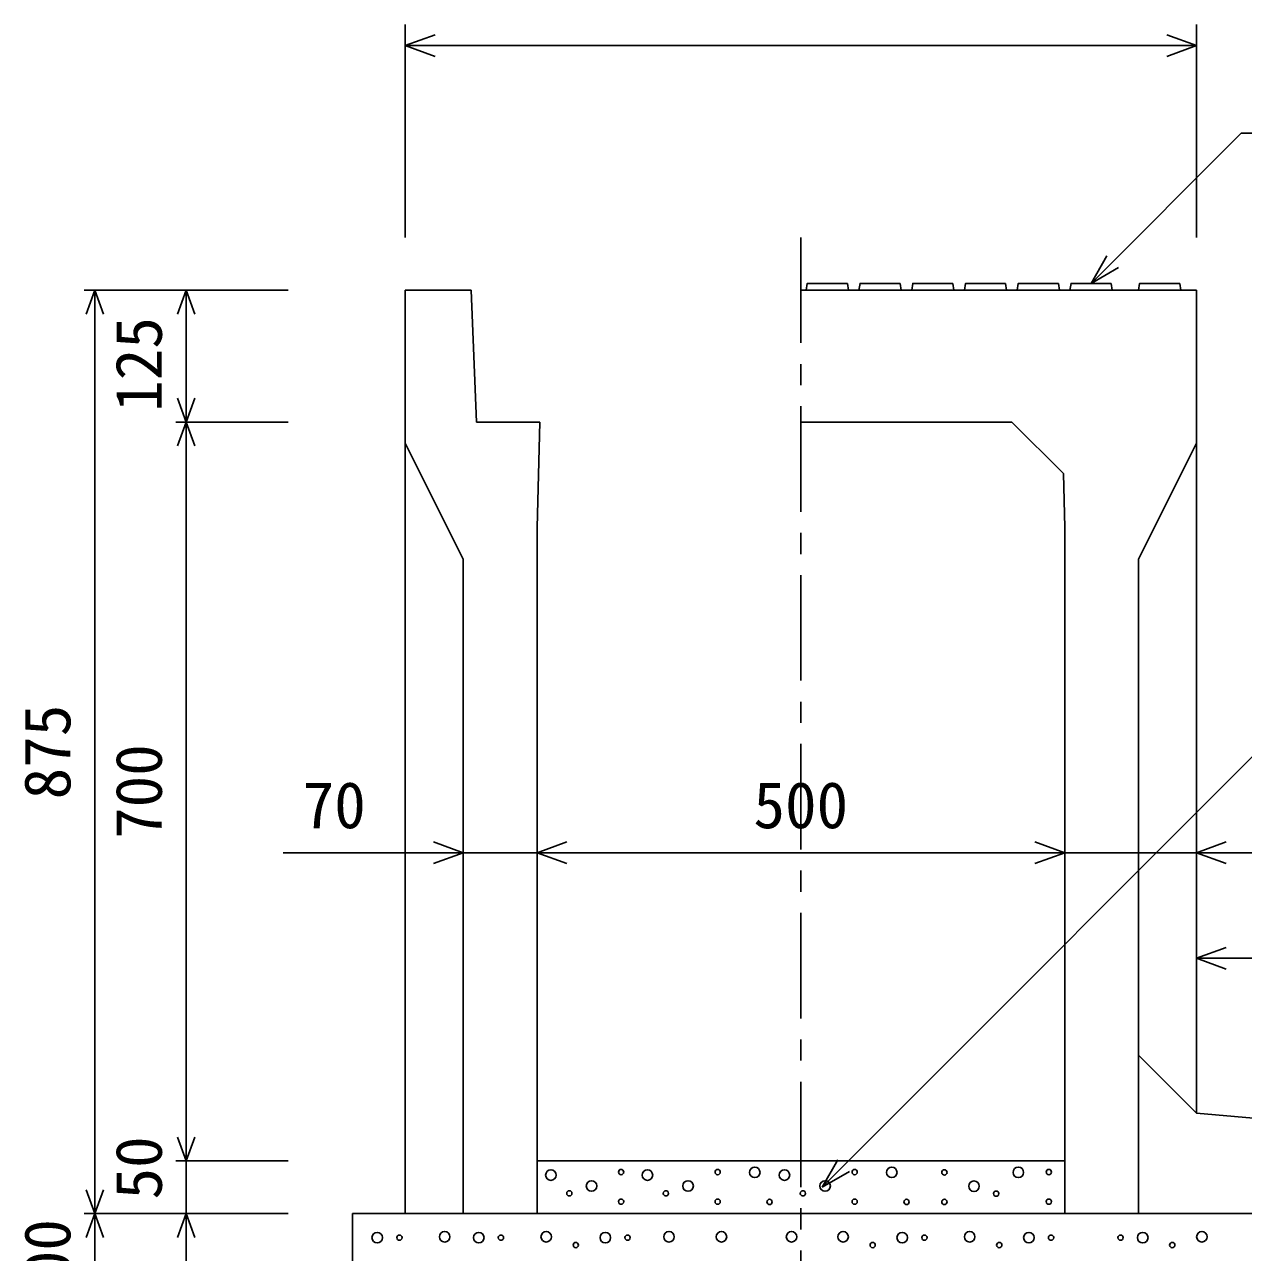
# Model space of a CAD drawing. Units: millimetres, scale not verified. Extents: x -16800 to 16800, y -5940 to 5940.
# Drawn here: x 8614 to 9769, y 2849 to 4012 of the extents above; entities that cross this region are included whole.
import ezdxf
from ezdxf.enums import TextEntityAlignment as Align

# ---------------------------------------------------------------- set-up
doc = ezdxf.new("R2010")
doc.units = ezdxf.units.MM
doc.header["$LTSCALE"] = 20
doc.linetypes.add('CHAIN1', pattern=[8, 5, -1, 1, -1])
for name, color, linetype, lineweight in [('0-0_DIM', 7, 'Continuous', 25), ('0-2_HATCH', 6, 'Continuous', 25), ('0-5_OUTLINE', 3, 'Continuous', 25)]:
    doc.layers.add(name, color=color, linetype=linetype, lineweight=lineweight)
doc.styles.add('ＭＳ ゴシック', font='')
doc.styles.get('ＭＳ ゴシック').set_extended_font_data('MS Gothic')

msp = doc.modelspace()

# ---------------------------------------------------------------- linework, layer by layer
at = {"layer": '0-0_DIM'}
for p, q in [((8975, 4012.39), (8975, 3810.65)), ((9725, 4012.39), (9725, 3810.65)), ((9725, 3992.39), (8975, 3992.39)), ((9625, 3767.15), (9767.21, 3909.36)), ((10324.1, 3909.36), (9767.21, 3909.36)), ((9625, 3767.15), (9640, 3793.13)), ((9625, 3767.15), (9650.98, 3782.15)), ((8670.8, 3760.65), (8864.13, 3760.65)), ((8680.8, 3760.65), (8680.8, 2885.65)), ((8767.46, 3635.65), (8767.46, 3760.65)), ((8757.46, 3635.65), (8864.13, 3635.65)), ((8767.46, 2935.65), (8767.46, 3635.65)), ((9030, 3227.61), (8859.31, 3227.61)), ((9100, 3227.61), (9030, 3227.61)), ((9100, 3227.61), (9600, 3227.61)), ((9600, 3227.61), (9725, 3227.61)), ((9875.36, 3227.61), (9725, 3227.61)), ((9725, 3127.61), (10125, 3127.61)), ((8757.46, 2935.65), (8864.13, 2935.65)), ((8767.46, 2935.65), (8767.46, 2885.65)), ((9369.98, 2910.65), (9384.98, 2936.63)), ((9369.98, 2910.65), (9395.96, 2925.65)), ((8670.8, 2885.65), (8864.13, 2885.65)), ((8680.8, 2785.65), (8680.8, 2885.65)), ((8767.46, 2835.65), (8767.46, 2885.65))]:
    msp.add_line(p, q, dxfattribs=at)
at = {"layer": '0-0_DIM', "linetype": 'CHAIN1'}
msp.add_line((9350, 3810.65), (9350, 2585.65), dxfattribs=at)
at = {"layer": '0-0_DIM'}
for points in [[(9003.23, 3982.13), (8975.04, 3992.39), (9003.23, 4002.65)], [(9696.85, 4002.65), (9725.04, 3992.39), (9696.85, 3982.13)], [(8672.59, 3738.1), (8680.8, 3760.65), (8689.01, 3738.1)], [(8759.26, 3738.1), (8767.46, 3760.65), (8775.67, 3738.1)], [(8775.67, 3658.2), (8767.46, 3635.65), (8759.26, 3658.2)], [(8759.26, 3613.1), (8767.46, 3635.65), (8775.67, 3613.1)], [(9369.98, 2910.65), (9852.01, 3392.68), (10491.22, 3392.68)], [(9001.81, 3217.35), (9030, 3227.61), (9001.81, 3237.87)], [(9128.19, 3217.35), (9100, 3227.61), (9128.19, 3237.87)], [(9571.81, 3237.87), (9600, 3227.61), (9571.81, 3217.35)], [(9753.19, 3217.35), (9725, 3227.61), (9753.19, 3237.87)], [(9753.19, 3117.35), (9725, 3127.61), (9753.19, 3137.87)], [(8775.67, 2958.2), (8767.46, 2935.65), (8759.26, 2958.2)], [(8689.01, 2908.2), (8680.8, 2885.65), (8672.59, 2908.2)], [(8689.01, 2863.1), (8680.8, 2885.65), (8672.59, 2863.1)], [(8775.67, 2863.1), (8767.46, 2885.65), (8759.26, 2863.1)]]:
    msp.add_lwpolyline(points, dxfattribs=at)
at = {"layer": '0-2_HATCH'}
for p, q in [((9395, 3760.65), (9394, 3767.15)), ((9445, 3760.65), (9444, 3767.15)), ((9495, 3760.65), (9494, 3767.15)), ((9545, 3760.65), (9544, 3767.15)), ((9595, 3760.65), (9594, 3767.15)), ((9645, 3760.65), (9644, 3767.15)), ((9710, 3760.65), (9709, 3767.15))]:
    msp.add_line(p, q, dxfattribs=at)
for points in [[(9394, 3767.15), (9356, 3767.15), (9355, 3760.65)], [(9444, 3767.15), (9406, 3767.15), (9405, 3760.65)], [(9494, 3767.15), (9456, 3767.15), (9455, 3760.65)], [(9544, 3767.15), (9506, 3767.15), (9505, 3760.65)], [(9594, 3767.15), (9556, 3767.15), (9555, 3760.65)], [(9644, 3767.15), (9606, 3767.15), (9605, 3760.65)], [(9709, 3767.15), (9671, 3767.15), (9670, 3760.65)]]:
    msp.add_lwpolyline(points, dxfattribs=at)
for centre, radius in [((9113.03, 2922.15), 5), ((9179.59, 2924.96), 2.5), ((9204.51, 2922.15), 5), ((9271.07, 2924.96), 2.5), ((9306.23, 2924.68), 5), ((9334.37, 2922.15), 5), ((9400.93, 2924.96), 2.5), ((9436.09, 2924.68), 5), ((9486, 2924.68), 2.5), ((9556.09, 2924.68), 5), ((9584.95, 2924.96), 2.5), ((9151.55, 2911.83), 5), ((9243.03, 2911.83), 5), ((9372.89, 2911.83), 5), ((9514.04, 2911.55), 5), ((9130.52, 2904.83), 2.5), ((9179.59, 2896.95), 2.5), ((9222, 2904.83), 2.5), ((9271.07, 2896.95), 2.5), ((9320.25, 2896.66), 2.5), ((9351.86, 2904.83), 2.5), ((9400.93, 2896.95), 2.5), ((9450.11, 2896.66), 2.5), ((9486, 2896.66), 2.5), ((9535.07, 2904.54), 2.5), ((9584.95, 2896.95), 2.5), ((8948.45, 2862.83), 5), ((8969.48, 2862.83), 2.5), ((9012.37, 2863.7), 5), ((9044.66, 2862.83), 5), ((9065.69, 2862.83), 2.5), ((9108.58, 2863.7), 5), ((9164.66, 2862.83), 5), ((9185.69, 2862.83), 2.5), ((9224.94, 2863.7), 5), ((9274.64, 2863.7), 5), ((9341.11, 2863.7), 5), ((9389.97, 2863.7), 5), ((9446.04, 2862.83), 5), ((9467.07, 2862.83), 2.5), ((9509.97, 2863.7), 5), ((9566.04, 2862.83), 5), ((9587.07, 2862.83), 2.5), ((9652.93, 2862.83), 2.5), ((9673.96, 2862.83), 5), ((9730.03, 2863.7), 5), ((9136.62, 2855.82), 2.5), ((9418.01, 2855.82), 2.5), ((9538.01, 2855.82), 2.5), ((9701.99, 2855.82), 2.5)]:
    msp.add_circle(centre, radius, dxfattribs=at)
at = {"layer": '0-5_OUTLINE'}
for p, q in [((9037.5, 3760.65), (8975, 3760.65)), ((8975, 3760.65), (8975, 2885.65)), ((9037.5, 3760.65), (9042.5, 3635.65)), ((9725, 3760.65), (9350, 3760.65)), ((9102.5, 3635.65), (9042.5, 3635.65)), ((9102.5, 3635.65), (9100, 3535.65)), ((9350, 3635.65), (9550, 3635.65)), ((9725, 3615.65), (9670, 3505.65)), ((9100, 3535.65), (9100, 2885.65)), ((9600, 3535.65), (9600, 2885.65)), ((9670, 3505.65), (9670, 2885.65)), ((9670, 3035.65), (9725, 2980.65)), ((9600, 2935.65), (9100, 2935.65)), ((10175, 2885.65), (8925, 2885.65)), ((8925, 2785.65), (8925, 2885.65)), ((8975, 2885.65), (9100, 2885.65)), ((9600, 2885.65), (10125, 2885.65))]:
    msp.add_line(p, q, dxfattribs=at)
for points in [[(9725, 3760.65), (9725, 2980.65), (10125, 2945.65)], [(9550, 3635.65), (9598.72, 3586.93), (9600, 3535.65)], [(8975, 3615.65), (9030, 3505.65), (9030, 2885.65)]]:
    msp.add_lwpolyline(points, dxfattribs=at)

# ---------------------------------------------------------------- texts
at = {"layer": '0-0_DIM', "style": 'ＭＳ ゴシック'}
for s, p in [('125', (8757.46, 3645.4)), ('875', (8670.8, 3278.15)), ('700', (8757.46, 3240.65)), ('50', (8757.46, 2898.98)), ('100', (8670.8, 2790.65))]:
    msp.add_text(s, height=43.99, rotation=90, dxfattribs=at).set_placement(p, align=Align.BOTTOM_LEFT)
for s, p in [('70', (8877.73, 3237.61)), ('500', (9305, 3237.61))]:
    msp.add_text(s, height=43.99, dxfattribs=at).set_placement(p, align=Align.BOTTOM_LEFT)

doc.saveas('drawing.dxf')
